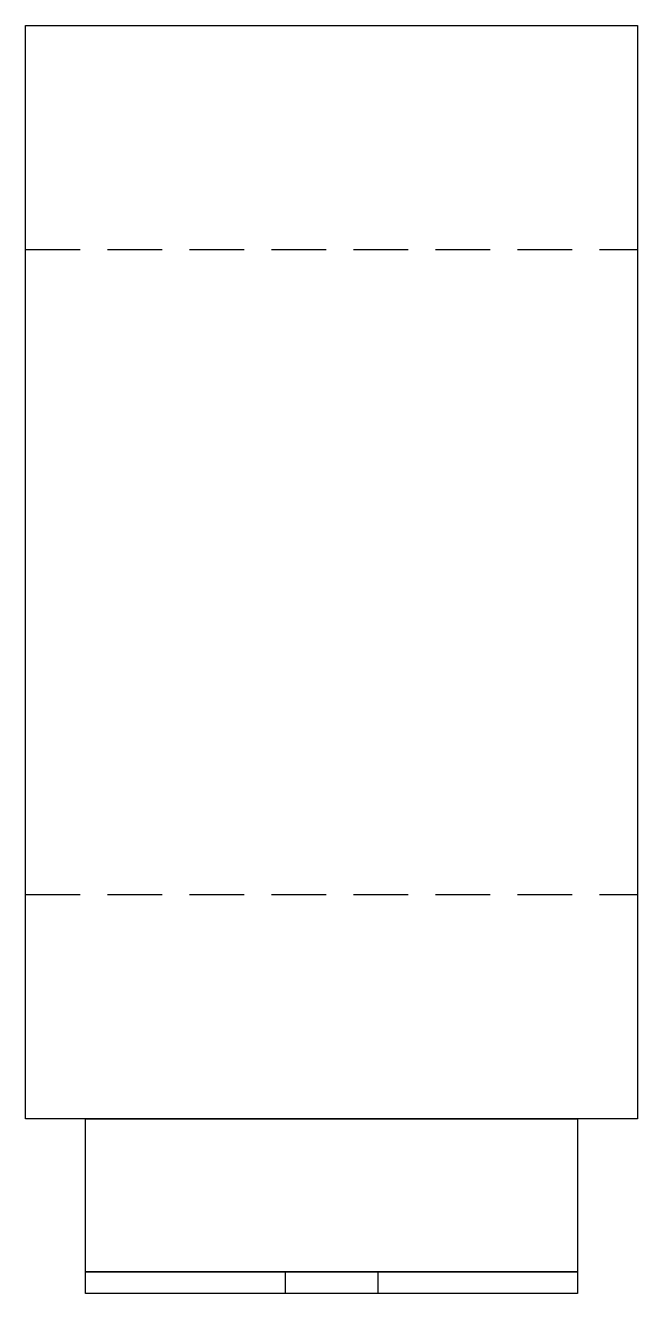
# Model space of a CAD drawing. Header units: millimetres. Extents: x 0 to 56, y 0 to 116.
import ezdxf

# ---------------------------------------------------------------- set-up
doc = ezdxf.new("R2010")
doc.units = ezdxf.units.MM
doc.linetypes.add('ASVLTYPE', pattern=[0.75, 0.5, -0.25])

# ---------------------------------------------------------------- blocks, each defined once
blk = doc.blocks.new('CML400A-2')
at = {"color": 85, "linetype": 'ASVLTYPE', "ltscale": 10}
for p, q in [((-5.5, 95.5), (50.5, 95.5)), ((-5.5, 36.5), (50.5, 36.5))]:
    blk.add_line(p, q, dxfattribs=at)
at = {"color": 85}
for p, q in [((18.25, 2), (18.25, 0)), ((26.75, 2), (26.75, 0))]:
    blk.add_line(p, q, dxfattribs=at)
for points in [[(-5.5, 116), (50.5, 116), (50.5, 16), (-5.5, 16)], [(0, 16), (45, 16), (45, 2), (0, 2)], [(0, 2), (45, 2), (45, 0), (0, 0)]]:
    blk.add_lwpolyline(points, close=True, dxfattribs=at)

msp = doc.modelspace()

# ---------------------------------------------------------------- block references
at = {"color": 7}
msp.add_blockref('CML400A-2', (5.5, 0), dxfattribs=at)

doc.saveas('drawing.dxf')
